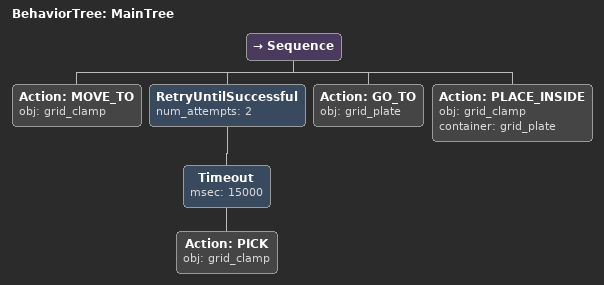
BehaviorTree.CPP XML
<root main_tree_to_execute="MainTree">
  <BehaviorTree ID="MainTree">
    <Sequence>
      <!-- Move to grid_clamp -->
      <Action ID="MOVE_TO" obj="grid_clamp" />
      <!-- Retry GRASP grid_clamp up to 2 attempts -->
      <RetryUntilSuccessful num_attempts="2">
        <!-- Timeout: GRASP grid_clamp within 15s -->
        <Timeout msec="15000">
          <!-- Grasp grid_clamp -->
          <Action ID="PICK" obj="grid_clamp" />
        </Timeout>
      </RetryUntilSuccessful>
      <!-- Pick grid_clamp -->
      <Action ID="GO_TO" obj="grid_plate" />
      <!-- Go to grid_plate -->
      <Action ID="PLACE_INSIDE" obj="grid_clamp" container="grid_plate" />
    </Sequence>
  </BehaviorTree>
</root>
